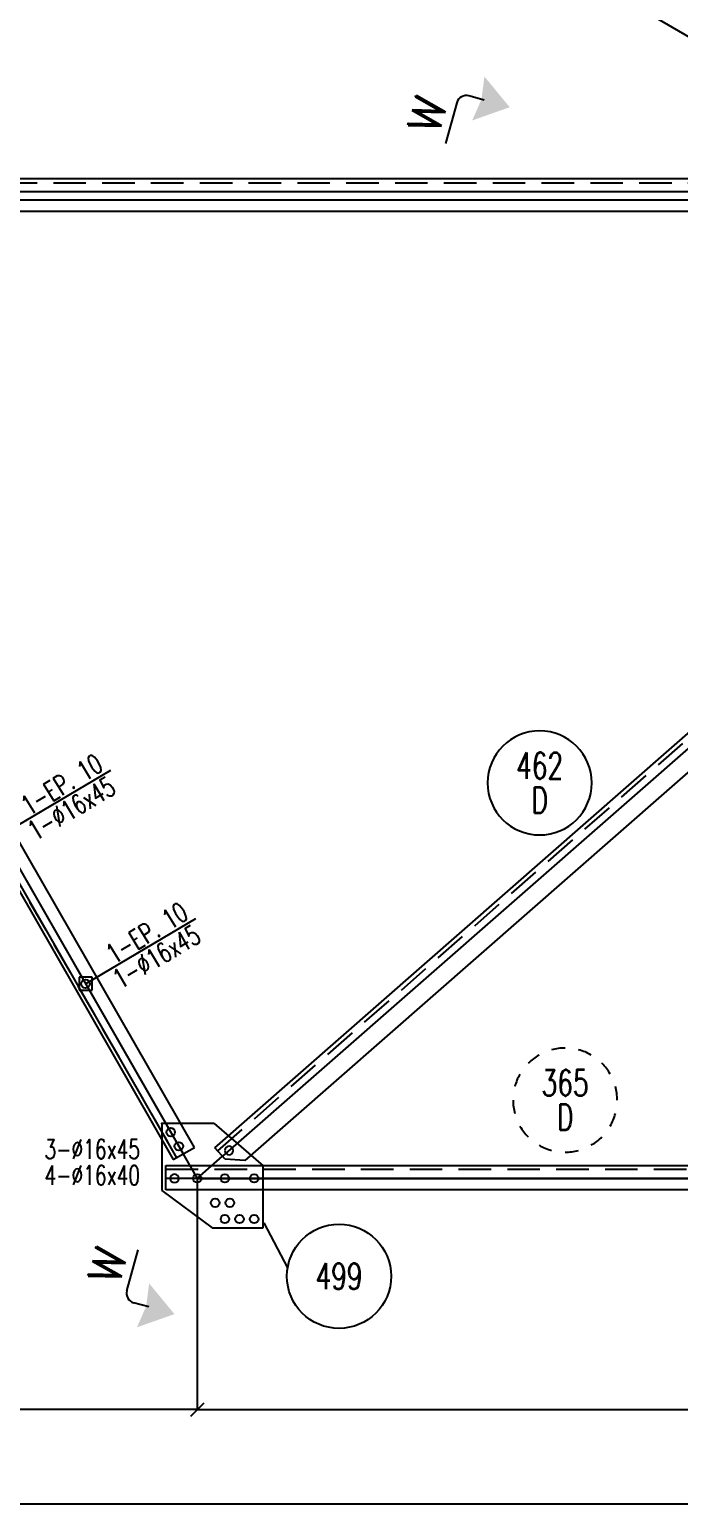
# Model space of a CAD drawing. Extents: x 142141 to 158361, y -163675 to -152195.
# Drawn here: x 149891 to 151884, y -161282 to -156733 of the extents above; entities that cross this region are included whole.
import ezdxf
from ezdxf.enums import TextEntityAlignment as Align

# ---------------------------------------------------------------- set-up
doc = ezdxf.new("R2010")
doc.units = 0
doc.header["$LTSCALE"] = 200
doc.header["$MEASUREMENT"] = 0
doc.linetypes.add('DASHED', pattern=[0.75, 0.5, -0.25])
doc.layers.get('0').update_dxf_attribs({"linetype": 'CONTINUOUS'})
doc.layers.get('DEFPOINTS').update_dxf_attribs({"linetype": 'CONTINUOUS'})
for name, color, linetype in [('ASSI', 3, 'CONTINUOUS'), ('BOLLINI_1', 7, 'CONTINUOUS'), ('BOLLINI_5', 7, 'CONTINUOUS'), ('FORI', 2, 'CONTINUOUS'), ('LINEA_ANG', 2, 'CONTINUOUS'), ('LINEE_PIASTRA', 2, 'CONTINUOUS'), ('LINEE_PIASTRE', 2, 'CONTINUOUS'), ('LM', 7, 'CONTINUOUS'), ('LS', 7, 'CONTINUOUS'), ('LSP', 3, 'CONTINUOUS'), ('PIASTRE', 5, 'CONTINUOUS'), ('QT_MPR', 7, 'CONTINUOUS'), ('TRAT-Y', 7, 'DASHED')]:
    doc.layers.add(name, color=color, linetype=linetype)
doc.styles.add('QUOTE', font='ROMANS8.SHX', dxfattribs={"width": 0.7})
doc.styles.add('RD', font='ROMAND8.SHX', dxfattribs={"width": 0.7})
doc.styles.add('RQL', font='ROMANS8.SHX', dxfattribs={"width": 0.7})
doc.styles.add('RS', font='ROMANS8.shx', dxfattribs={"width": 0.7})
doc.styles.get("Standard").update_dxf_attribs({"font": 'ROMANS8.SHX', "width": 0.7})
doc.dimstyles.new('TRATTO', dxfattribs={"dimscale": 0, "dimtxt": 60, "dimasz": 40, "dimexe": 0, "dimexo": 0, "dimgap": 10, "dimtad": 1, "dimrnd": 0.5, "dimdsep": 46, "dimtxsty": 'RS', "dimblk1": 'OBLIQUE', "dimblk2": 'OBLIQUE', "dimsah": 1, "dimcen": 0.09, "dimclrd": 2, "dimclre": 2, "dimclrt": 7, "dimadec": 0, "dimazin": 0, "dimtfac": 1, "dimtix": 1, "dimtmove": 2, "dimatfit": 3, "dimfxl": 1, "dimtolj": 1, "dimtzin": 0, "dimarcsym": 0})

# ---------------------------------------------------------------- blocks, each defined once
blk = doc.blocks.new('16')
blk.add_circle((0, 0), 1)
blk = doc.blocks.new('ASSE98')
blk.add_line((0, 0), (1, 0))
at = {"color": 7, "style": 'QUOTE', "width": 0.5, "flags": 1}
for tag, p in [('TI', (1.38308, 6.82731)), ('DI_S', (1.38308, 6.42178)), ('D_S', (1.38308, 6.02092)), ('E_S', (1.38308, 5.68065)), ('NFORI', (1.36454, 5.29792)), ('ALAR', (1.36349, 4.93246)), ('FAM', (1.3775, 4.54645)), ('ALA', (1.38308, 4.19257)), ('DISP2', (1.38308, 3.84971)), ('DISP1', (1.38308, 3.50686)), ('PINZAF', (1.38308, 3.164)), ('PINZAI', (1.38308, 2.82114)), ('TRP', (1.38308, 2.47829)), ('NP', (1.38308, 2.13543)), ('SV', (1.38308, 1.79257)), ('PESO', (1.38308, 1.44971)), ('QUA', (1.38308, 1.10686)), ('LUN', (1.38308, 0.764)), ('PROF', (1.38308, 0.42114)), ('POS', (1.38308, 0.07829))]:
    blk.add_attdef(tag, p, '', height=0.2, dxfattribs=at)
at = {"color": 7, "flags": 1}
for tag, p in [('LAV1', (3.07431, 6.82847)), ('LAV2', (3.07431, 6.49513)), ('LAV3', (3.07431, 6.1618)), ('LAV4', (3.07431, 5.82847)), ('LAV5', (3.07431, 5.49513)), ('LAV6', (3.07431, 5.1618)), ('LAV7', (3.07431, 4.82847)), ('LAV8', (3.07431, 4.49513)), ('LAV9', (3.07431, 4.1618)), ('LAV10', (3.07431, 3.82847))]:
    blk.add_attdef(tag, p, '', height=0.2, dxfattribs=at)
blk = doc.blocks.new('www')
at = {"linetype": 'Continuous'}
for start, end in [(120, 135), (90, 105), (60, 75), (30, 45), (150, 165), (180, 195), (0, 15), (330, 345), (210, 225), (300, 315), (240, 255), (270, 285)]:
    blk.add_arc((0, 0), 8, start, end, dxfattribs=at)
at = {"color": 3, "style": 'RQL', "width": 0.7}
for tag, p in [('POS3', (0, 0.65)), ('POS2', (0, -4.63))]:
    blk.add_attdef(tag, text='', height=4, dxfattribs=at).set_placement(p, align=Align.CENTER)
at = {"style": 'RQL', "width": 0.7, "flags": 1}
blk.add_attdef('TIPO', text='', height=3, dxfattribs=at).set_placement((0, 0), align=Align.MIDDLE_CENTER)
blk = doc.blocks.new('xxx')
blk.add_circle((0, 0), 8)
at = {"color": 3, "style": 'RQL', "width": 0.7}
blk.add_attdef('POS', text='', height=4, dxfattribs=at).set_placement((0, 0), align=Align.MIDDLE)
at = {"style": 'RQL', "width": 0.7, "flags": 1}
for tag, p in [('POS1', (-0.39, -5.42)), ('TIPO', (-0.39, -8.66))]:
    blk.add_attdef(tag, p, '', height=2, dxfattribs=at)
blk = doc.blocks.new('_OBLIQUE')
at = {"color": 0, "linetype": 'ByBlock'}
blk.add_line((-0.5, -0.5), (0.5, 0.5), dxfattribs=at)
blk = doc.blocks.new('*D35')
at = {"layer": 'DEFPOINTS', "color": 0, "transparency": 16777216}
for p in [(150406.1, -160262.3), (154193.6, -160262.3), (154193.6, -160972.5)]:
    blk.add_point(p, dxfattribs=at)
at = {"layer": 'LS', "color": 2, "lineweight": -2, "transparency": 16777216}
for p, q in [((150406.1, -160262.3), (150406.1, -160972.5)), ((154193.6, -160262.3), (154193.6, -160972.5)), ((150406.1, -160972.5), (154193.6, -160972.5))]:
    blk.add_line(p, q, dxfattribs=at)
at = {"layer": 'LS', "color": 2, "lineweight": -2, "transparency": 16777216, "xscale": 40, "yscale": 40, "zscale": 40, "rotation": 180}
blk.add_blockref('_OBLIQUE', (150406.1, -160972.5), dxfattribs=at)
at = {"layer": 'LS', "color": 2, "lineweight": -2, "transparency": 16777216, "xscale": 40, "yscale": 40, "zscale": 40}
blk.add_blockref('_OBLIQUE', (154193.6, -160972.5), dxfattribs=at)
at = {"layer": 'LS', "color": 7, "transparency": 16777216, "insert": (152299.8, -160932.5), "char_height": 60, "attachment_point": 5, "style": 'RS'}
blk.add_mtext('\\A1;3787.5', dxfattribs=at)
blk = doc.blocks.new('YYY')
blk.add_circle((0, 0), 8)
at = {"color": 3, "style": 'RQL', "width": 0.7}
for tag, p in [('POS3', (0, 0.65)), ('POS2', (0, -4.63))]:
    blk.add_attdef(tag, text='', height=4, dxfattribs=at).set_placement(p, align=Align.CENTER)
at = {"style": 'RQL', "width": 0.7, "flags": 1}
blk.add_attdef('TIPO', text='', height=3, dxfattribs=at).set_placement((0, 0), align=Align.MIDDLE_CENTER)
blk = doc.blocks.new('*D40')
at = {"layer": 'DEFPOINTS', "color": 0, "transparency": 16777216}
for p in [(146926.7, -160262.3), (150406.1, -160262.3), (146926.7, -160972.5)]:
    blk.add_point(p, dxfattribs=at)
at = {"layer": 'LS', "color": 2, "lineweight": -2, "transparency": 16777216}
for p, q in [((146926.7, -160262.3), (146926.7, -160972.5)), ((150406.1, -160262.3), (150406.1, -160972.5)), ((150406.1, -160972.5), (146926.7, -160972.5))]:
    blk.add_line(p, q, dxfattribs=at)
at = {"layer": 'LS', "color": 2, "lineweight": -2, "transparency": 16777216, "xscale": 40, "yscale": 40, "zscale": 40, "rotation": 180}
blk.add_blockref('_OBLIQUE', (146926.7, -160972.5), dxfattribs=at)
at = {"layer": 'LS', "color": 2, "lineweight": -2, "transparency": 16777216, "xscale": 40, "yscale": 40, "zscale": 40}
blk.add_blockref('_OBLIQUE', (150406.1, -160972.5), dxfattribs=at)
at = {"layer": 'LS', "color": 7, "transparency": 16777216, "insert": (148666.4, -160932.5), "char_height": 60, "attachment_point": 5, "style": 'RS'}
blk.add_mtext('\\A1;3480', dxfattribs=at)
blk = doc.blocks.new('*D42')
at = {"layer": 'DEFPOINTS', "color": 0, "transparency": 16777216}
for p in [(143139.1, -160972.5), (154193.6, -160972.5), (154193.6, -161262.2)]:
    blk.add_point(p, dxfattribs=at)
at = {"layer": 'LS', "color": 2, "lineweight": -2, "transparency": 16777216}
for p, q in [((143139.1, -160972.5), (143139.1, -161262.2)), ((154193.6, -160972.5), (154193.6, -161262.2)), ((143139.1, -161262.2), (154193.6, -161262.2))]:
    blk.add_line(p, q, dxfattribs=at)
at = {"layer": 'LS', "color": 2, "lineweight": -2, "transparency": 16777216, "xscale": 40, "yscale": 40, "zscale": 40, "rotation": 180}
blk.add_blockref('_OBLIQUE', (143139.1, -161262.2), dxfattribs=at)
at = {"layer": 'LS', "color": 2, "lineweight": -2, "transparency": 16777216, "xscale": 40, "yscale": 40, "zscale": 40}
blk.add_blockref('_OBLIQUE', (154193.6, -161262.2), dxfattribs=at)
at = {"layer": 'LS', "color": 7, "transparency": 16777216, "insert": (148666.4, -161222.2), "char_height": 60, "attachment_point": 5, "style": 'RS'}
blk.add_mtext('\\A1;11055', dxfattribs=at)
blk = doc.blocks.new('MRKR_98')
blk.add_point((0, 0))
at = {"color": 7, "style": 'QUOTE', "width": 0.5, "flags": 1}
for tag, p in [('TI', (3.73, 6.83)), ('AUX2', (3.71, 4.93)), ('NFORI', (3.72, 5.3)), ('DI_S', (3.73, 6.42)), ('D_S', (3.73, 6.02)), ('E_S', (3.73, 5.68)), ('FAM', (3.73, 4.55)), ('AUX1', (3.73, 4.19)), ('COMMESSA', (3.73, 3.85)), ('MD', (3.73, 3.51)), ('MP', (3.73, 3.16)), ('LARGHEZZA', (3.73, 2.82)), ('SPESSORE', (3.73, 2.48)), ('NP', (3.73, 2.14)), ('SV', (3.73, 1.79)), ('PESO', (3.73, 1.45)), ('QUA', (3.73, 1.11)), ('LUN', (3.73, 0.76)), ('PROF', (3.73, 0.42)), ('POS', (3.73, 0.08))]:
    blk.add_attdef(tag, p, '', height=0.2, dxfattribs=at)
at = {"color": 7, "flags": 1}
for tag, p in [('LAV1', (5.26, 6.88)), ('LAV2', (5.26, 6.55)), ('LAV3', (5.26, 6.21)), ('LAV4', (5.26, 5.88)), ('LAV5', (5.26, 5.55)), ('LAV6', (5.26, 5.21)), ('LAV7', (5.26, 4.88)), ('LAV8', (5.26, 4.55)), ('LAV9', (5.26, 4.21)), ('LAV10', (5.26, 3.88))]:
    blk.add_attdef(tag, p, '', height=0.2, dxfattribs=at)
blk = doc.blocks.new('IQ')
for p, q in [((0.5, 0.5), (-0.5, 0.5)), ((-0.5, 0.5), (-0.5, -0.5)), ((0.5, -0.5), (0.5, 0.5)), ((-0.5, -0.5), (0.5, -0.5))]:
    blk.add_line(p, q)
at = {"flags": 1}
for tag, p in [('SPESSORE', (0, -0.01)), ('NUMERO', (0, -0.34))]:
    blk.add_attdef(tag, p, '', height=0.2, dxfattribs=at)
blk = doc.blocks.new('*D139')
at = {"layer": 'DEFPOINTS', "color": 0, "transparency": 16777216}
for p in [(151345.4, -155715.2), (151037.8, -156245), (153729.4, -157139.9)]:
    blk.add_point(p, dxfattribs=at)
at = {"layer": 'QT_MPR', "color": 2, "lineweight": -2, "transparency": 16777216}
for p, q in [((151345.4, -155715.2), (151037.8, -156245)), ((153439.4, -157639.4), (151037.8, -156245)), ((153729.4, -157139.9), (153439.4, -157639.4))]:
    blk.add_line(p, q, dxfattribs=at)
at = {"layer": 'QT_MPR', "color": 2, "lineweight": -2, "transparency": 16777216, "xscale": 40, "yscale": 40, "zscale": 40}
for p, rotation in [((151037.8, -156245), 149.8603984858185), ((153439.4, -157639.4), 329.8603984858185)]:
    blk.add_blockref('_OBLIQUE', p, dxfattribs=dict(at, rotation=rotation))
at = {"layer": 'QT_MPR', "color": 7, "transparency": 16777216, "insert": (152258.7, -156907.6), "char_height": 60, "attachment_point": 5, "rotation": 329.8604, "style": 'RS'}
blk.add_mtext('\\A1;2777', dxfattribs=at)
blk = doc.blocks.new('bull')
at = {"style": 'RS', "width": 0.7, "flags": 1}
for tag, p in [('NN', (-12.25, 0)), ('DIAMETRO', (0, -4.86)), ('SERRAGGIO', (0, -9.71)), ('LUNGHEZZA', (0, -14.57)), ('NB', (0, -19.43)), ('TIPO', (0, -24.12)), ('EL', (-0.14, -29))]:
    blk.add_attdef(tag, p, '', height=3, dxfattribs=at)
at = {"style": 'RS', "width": 0.7}
blk.add_attdef('BULLONE', (0, 0), '', height=3, dxfattribs=at)
blk = doc.blocks.new('imbbull')
at = {"style": 'RS', "width": 0.7, "flags": 1}
for tag, p in [('NN', (-11.1, 0)), ('DIAMETRO', (0, -4.86)), ('SERRAGGIO', (0, -9.71)), ('LUNGHEZZA', (0, -14.57)), ('NB', (0, -19.43)), ('TIPO', (0, -24.38)), ('EL', (-0.14, -29.26))]:
    blk.add_attdef(tag, p, '', height=3, dxfattribs=at)
at = {"style": 'RS', "width": 0.7}
blk.add_attdef('BULLONE', (0, 0), '', height=3, dxfattribs=at)

msp = doc.modelspace()

# ---------------------------------------------------------------- linework, layer by layer
at = {"layer": 'LINEA_ANG'}
for p, q in [((153813.928, -157190.909), (143518.928, -157190.909)), ((143618.928, -157290.909), (153713.928, -157290.909)), ((150397.637, -160167.257), (148751.585, -157299.024)), ((150397.637, -160167.257), (148751.585, -157299.024)), ((150460.462, -160168.083), (153753.49, -157283.148)), ((148686.536, -157336.355), (150332.587, -160204.588)), ((148686.536, -157336.355), (150332.587, -160204.588)), ((148696.51, -157330.631), (150342.562, -160198.864)), ((153812.796, -157350.844), (150552.112, -160207.444)), ((150332.587, -160204.588), (150397.637, -160167.257)), ((150332.587, -160204.588), (150397.637, -160167.257)), ((150491.433, -160203.435), (150460.462, -160168.083)), ((150309.052, -160297.282), (150309.052, -160222.282)), ((150309.052, -160222.282), (154221.052, -160222.282)), ((150552.112, -160207.444), (150491.433, -160203.435)), ((154221.052, -160297.282), (150309.052, -160297.282))]:
    msp.add_line(p, q, dxfattribs=at)
at = {"layer": 'LINEE_PIASTRA'}
for p, q in [((150458.247, -160093.18), (150608.247, -160223.18)), ((150297.247, -160299.18), (150452.247, -160414.18))]:
    msp.add_line(p, q, dxfattribs=at)
at = {"layer": 'LINEE_PIASTRE'}
for p, q in [((150458.247, -160093.18), (150297.247, -160093.18)), ((150297.247, -160093.18), (150297.247, -160299.18)), ((150608.247, -160414.18), (150608.247, -160223.18)), ((150452.247, -160414.18), (150608.247, -160414.18))]:
    msp.add_line(p, q, dxfattribs=at)
at = {"layer": 'LS', "color": 6}
for p, q in [((143606.89, -157255.909), (153725.861, -157255.909)), ((148666.376, -157230.909), (150406.052, -160262.282)), ((149801.309, -159208.522), (150140.325, -159008.085)), ((150062.875, -159664.3), (150401.891, -159463.862)), ((150406.052, -160262.282), (150483.526, -160194.409)), ((150610.721, -160399.211), (150683.813, -160537.486))]:
    msp.add_line(p, q, dxfattribs=at)
at = {"layer": 'LS', "color": 1}
msp.add_line((150406.052, -160262.282), (154193.642, -160262.282), dxfattribs=at)
at = {"layer": 'LSP'}
for p, q in [((151287.218, -156949.271), (151240.833, -156936.384)), ((151203.897, -156957.258), (151169.097, -157082.514)), ((150189.793, -160607.363), (150224.593, -160482.108)), ((150257.054, -160657.186), (150210.668, -160644.299))]:
    msp.add_line(p, q, dxfattribs=at)
for centre, start, end in [((151232.802, -156965.289), 74.473188, 164.473188), ((150218.698, -160615.394), 164.473188, 254.473188)]:
    msp.add_arc(centre, 30, start, end, dxfattribs=at)
for points in [[(151366.088, -156971.183), (151288.476, -156876.969), (151279.373, -156947.091)], [(151366.088, -156971.183), (151250.999, -157011.86), (151279.373, -156947.091)], [(150335.923, -160679.099), (150258.311, -160584.884), (150249.208, -160655.007)], [(150335.923, -160679.099), (150220.835, -160719.775), (150249.208, -160655.007)]]:
    msp.add_solid(points, dxfattribs=at)
at = {"layer": 'TRAT-Y'}
for p, q in [((153813.928, -157204.909), (143518.928, -157204.909)), ((150469.029, -160177.861), (153762.056, -157292.926)), ((148696.51, -157330.631), (150342.562, -160198.864)), ((150309.052, -160233.782), (154221.052, -160233.782))]:
    msp.add_line(p, q, dxfattribs=at)

# ---------------------------------------------------------------- block references
at = {"layer": 'ASSI'}
ref = msp.add_blockref('ASSE98', (148849.25, -154306.419), dxfattribs=dict(at, xscale=5670, rotation=329.8603984858185))
ref.add_attrib('PROF', 'L110x7', (150152.937, -154884.113), dxfattribs={"layer": '0', "color": 2, "height": 70, "rotation": 329.860398, "style": 'QUOTE', "width": 0.7})
ref.add_attrib('LUN', '5670', (150620.623, -155155.653), dxfattribs={"layer": '0', "color": 2, "height": 70, "rotation": 329.860398, "style": 'QUOTE', "width": 0.7})
ref.add_attrib('PESO', '5616 C/C T.E.', (149982.22, -155178.146), dxfattribs={"layer": '0', "color": 2, "height": 70, "rotation": 329.860398, "style": 'QUOTE', "width": 0.7})
ref.add_attrib('SV', 'Lg.', (150487.328, -155078.262), dxfattribs={"layer": '0', "color": 2, "height": 70, "rotation": 329.860398, "style": 'QUOTE', "width": 0.7})
for p, xscale, rotation in [((153813.928, -157230.909), 10295, 180), ((153776.554, -157309.474), 4378, 221.2207510437186), ((148716.892, -157318.934), 3307, 299.8510958709771)]:
    msp.add_blockref('ASSE98', p, dxfattribs=dict(at, xscale=xscale, rotation=rotation))
for p, xscale, zscale, rotation in [((148686.536, -157336.355), 3307, 3307, 299.8510958709774), ((154221.052, -160262.282), 3912, 3912, 180.0000000000007)]:
    msp.add_blockref('ASSE98', p, dxfattribs=dict(at, xscale=xscale, zscale=zscale, rotation=rotation))
at = {"layer": 'BOLLINI_1', "xscale": 20, "yscale": 20, "zscale": 20}
msp.add_blockref('xxx', (150841.758, -160563.047), dxfattribs=at).add_auto_attribs({'POS': '499'})
at = {"layer": 'BOLLINI_5'}
ref = msp.add_blockref('YYY', (151458.221, -159047.181), dxfattribs=dict(at, xscale=-19.99970832482618, yscale=19.99970832476798, zscale=19.99970832479172))
ref.add_attrib('POS3', '462', dxfattribs={"layer": '0', "color": 3, "height": 79.9988, "style": 'RQL', "width": 0.7}).set_placement((151458.221, -159034.242), align=Align.CENTER)
ref.add_attrib('POS2', 'D', dxfattribs={"layer": '0', "color": 3, "height": 79.999, "style": 'RQL', "width": 0.7}).set_placement((151458.221, -159139.788), align=Align.CENTER)
at = {"layer": 'FORI', "yscale": 13, "zscale": 13}
for p, xscale in [((150062.875, -159664.3), 13), ((150324.442, -160120.077), 13), ((150349.329, -160163.444), 13), ((150503.835, -160176.617), -13), ((150336.052, -160262.282), -13), ((150406.052, -160262.282), 13), ((150491.052, -160262.282), 13), ((150581.052, -160262.282), 13), ((150461.052, -160337.282), 13), ((150506.052, -160337.282), 13), ((150491.052, -160387.282), 13), ((150536.052, -160387.282), 13), ((150581.052, -160387.282), 13)]:
    msp.add_blockref('16', p, dxfattribs=dict(at, xscale=xscale))
at = {"layer": 'LM', "xscale": 40, "yscale": 40, "zscale": 40}
msp.add_blockref('IQ', (150062.875, -159664.3), dxfattribs=at)
at = {"layer": 'LS', "color": 7}
ref = msp.add_blockref('imbbull', (150129.104, -159001.615), dxfattribs=dict(at, xscale=-20, yscale=20, zscale=20, rotation=31.5390394385676))
ref.add_attrib('BULLONE', '1-EP. 10', (149888.76, -159149.124), dxfattribs={"layer": '0', "height": 60, "rotation": 31.539039, "style": 'RS', "width": 0.7})
ref = msp.add_blockref('bull', (150171.787, -159070.542), dxfattribs=dict(at, xscale=-20, yscale=20, zscale=20, rotation=30.58411878861611))
ref.add_attrib('BULLONE', '1-%%c16x45                ', (149908.357, -159226.235), dxfattribs={"layer": '0', "height": 60, "rotation": 30.584119, "style": 'RS', "width": 0.7})
ref = msp.add_blockref('imbbull', (150390.671, -159457.393), dxfattribs=dict(at, xscale=-20, yscale=20, zscale=20, rotation=31.5390394385676))
ref.add_attrib('BULLONE', '1-EP. 10', (150150.327, -159604.901), dxfattribs={"layer": '0', "height": 60, "rotation": 31.539039, "style": 'RS', "width": 0.7})
ref = msp.add_blockref('bull', (150433.354, -159526.319), dxfattribs=dict(at, xscale=-20, yscale=20, zscale=20, rotation=30.58411878861611))
ref.add_attrib('BULLONE', '1-%%c16x45                ', (150169.924, -159682.013), dxfattribs={"layer": '0', "height": 60, "rotation": 30.584119, "style": 'RS', "width": 0.7})
at = {"layer": 'LS', "color": 6, "xscale": 19.99999999999947, "yscale": 19.99999999999947, "zscale": 19.99999999999947}
msp.add_blockref('www', (151536.306, -160021.686), dxfattribs=at).add_auto_attribs({'POS3': '365', 'POS2': 'D'})
at = {"layer": 'LS', "color": 7, "xscale": 20, "yscale": 20, "zscale": 20}
for p, values in [((149936.89, -160202.373), {'BULLONE': '3-%%c16x45                '}), ((149936.89, -160282.373), {'BULLONE': '4-%%c16x40                '})]:
    msp.add_blockref('bull', p, dxfattribs=at).add_auto_attribs(values)
at = {"layer": 'PIASTRE', "xscale": 20, "yscale": 20, "zscale": 20}
msp.add_blockref('MRKR_98', (150297.247, -160093.18), dxfattribs=at)

# ---------------------------------------------------------------- texts
at = {"layer": 'LS', "color": 3, "style": 'RD'}
for p in [(151114.532, -156993.95), (150132.163, -160529.832)]:
    msp.add_text('W', height=100, rotation=74.473188, dxfattribs=at).set_placement(p, align=Align.MIDDLE)

# ---------------------------------------------------------------- dimensions: what is measured, and where the dimension line sits
at = {"layer": 'LS'}
for base, p1, p2, text, picture, middle in [((146926.7, -160972.504), (150406.052, -160262.282), (146926.7, -160262.282), '3480', '*D40', (148666.376, -160932.504)), ((154193.642, -161262.205), (143139.11, -160972.504), (154193.642, -160972.504), '11055', '*D42', (148666.376, -161222.205))]:
    dim = msp.add_linear_dim(base=base, p1=p1, p2=p2, text=text, dimstyle='TRATTO', override={"dimscale": 1}, dxfattribs=at)
    dim.commit()
    dim.dimension.update_dxf_attribs({"geometry": picture, "text_midpoint": middle})
dim = msp.add_linear_dim(base=(154193.642, -160972.504), p1=(150406.052, -160262.282), p2=(154193.642, -160262.282), dimstyle='TRATTO', override={"dimscale": 1}, dxfattribs=at)
dim.commit()
dim.dimension.update_dxf_attribs({"geometry": '*D35', "text_midpoint": (152299.847, -160932.504)})
at = {"layer": 'QT_MPR', "color": 6}
dim = msp.add_linear_dim(base=(151037.784, -156245.049), p1=(153729.413, -157139.859), p2=(151345.403, -155715.222), angle=329.860398, text='2777', dimstyle='TRATTO', override={"dimscale": 1}, dxfattribs=at)
dim.commit()
dim.dimension.update_dxf_attribs({"geometry": '*D139', "text_midpoint": (152258.66, -156907.641), "dimtype": 160})

doc.saveas('drawing.dxf')
